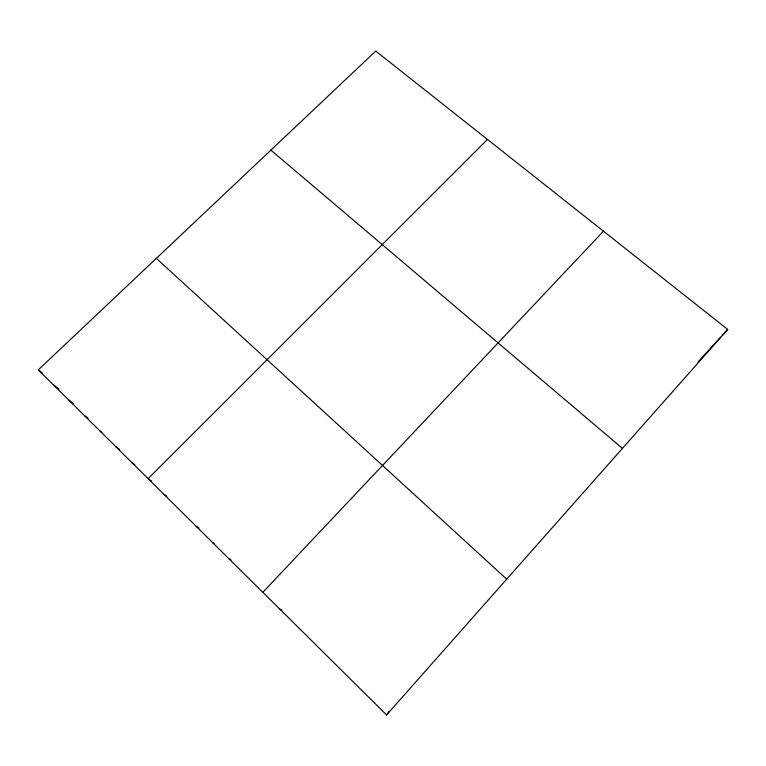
<?xml version="1.0" encoding="UTF-8"?>
<svg xmlns="http://www.w3.org/2000/svg" width="766" height="766" viewBox="0 0 766 766"><rect width="100%" height="100%" fill="white"/><g stroke="black" fill="none" stroke-linecap="round" stroke-linejoin="round"><path stroke-width="1.15" d="M386.591 714.927L727.7 329.437L375.742 51.073L38.3 369.873L386.591 714.927L389.128 711.25M697.893 362.098L720.758 337.05M722.3 335.355L727.7 329.437M262.843 592.329L603.464 231.179M487.463 139.441L148.106 478.654L151.735 481.163M279.954 609.276L281.898 610.071M229.187 558.988L231.054 560.032M212.632 542.577L214.643 543.783M196.24 526.347L199.083 528.128M163.981 494.386L166.844 496.311M131.915 462.616L134.787 464.646M115.905 446.75L119.553 449.383M100.059 431.047L101.964 432.455M84.375 415.517L88.033 418.246M68.854 400.139L73.613 403.749M53.496 384.925L58.972 389.128M38.3 369.873L42.082 372.803M270.886 150.136L622.432 448.397M156.35 258.343L506.699 579.182"/></g></svg>
